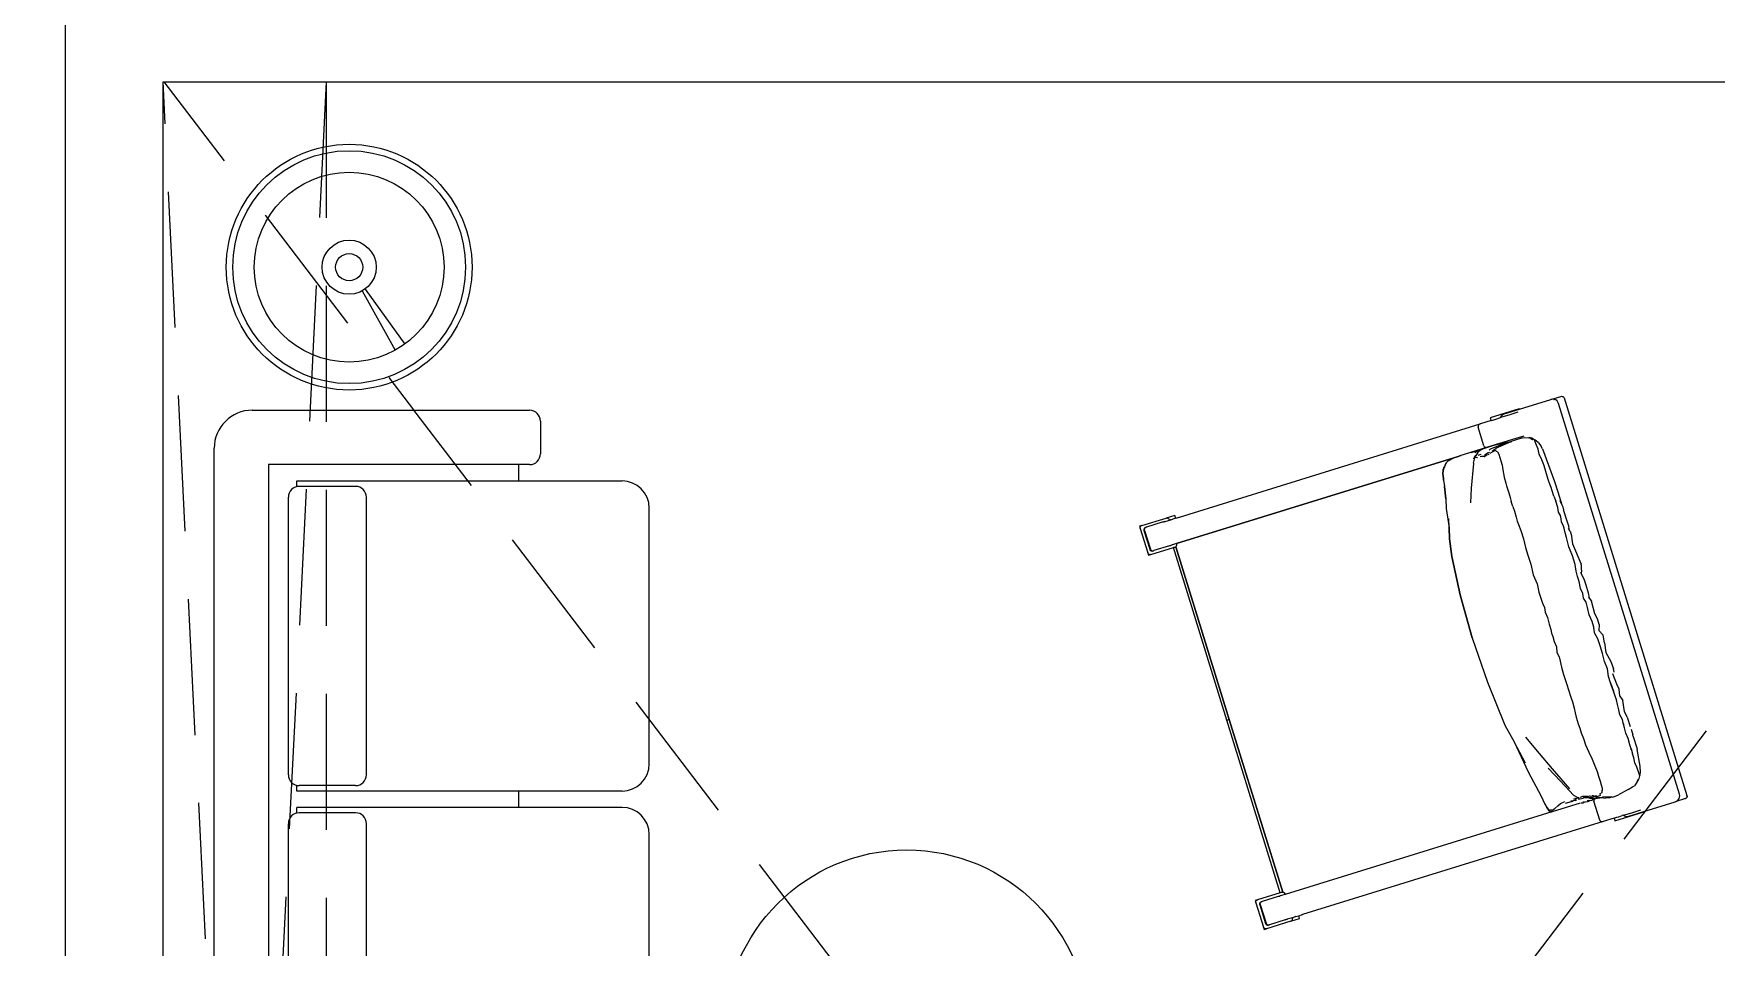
# Model space of a CAD drawing. Header units: metres. Extents: x 231 to 394, y -324 to -29.
# Drawn here: x 282.594 to 285.688, y -66.213 to -64.534 of the extents above; entities that cross this region are included whole.
import ezdxf

# ---------------------------------------------------------------- set-up
doc = ezdxf.new("R2010")
doc.units = ezdxf.units.M
doc.set_wipeout_variables(frame=1)
for name, pattern in [('AR-01-REC$0$DASHED2', [0.375, 0.25, -0.125]), ('DASHED2', [0.375, 0.25, -0.125]), ('HIDDEN', [0.375, 0.25, -0.125])]:
    doc.linetypes.add(name, pattern=pattern)
for name, color, linetype in [('A-PISO', 30, 'Continuous'), ('A-PROY CERRAMIENTOS', 4, 'DASHED2'), ('AR-01-REC$0$A-MUROS', 8, 'Continuous'), ('AR-01-REC$0$A-PROY CERRAMIENTOS', 8, 'AR-01-REC$0$DASHED2'), ('AR-01-REC$0$A-PROY LINTERNILLAS', 8, 'Continuous')]:
    doc.layers.add(name, color=color, linetype=linetype)
doc.layers.add('AR-01-REC$0$A-MUEBLES', color=8, linetype='Continuous', lineweight=0)

msp = doc.modelspace()

# ---------------------------------------------------------------- linework, layer by layer
at = {"layer": 'AR-01-REC$0$A-MUEBLES', "color": 8, "transparency": 33554559}
for p, q in [((283.1983, -65.0068), (283.2588, -65.1158)), ((283.2034, -65.0036), (283.2765, -65.1045)), ((285.3258, -65.2235), (285.2725, -65.24)), ((285.2985, -65.2329), (285.3261, -65.2243)), ((285.3233, -65.2299), (285.3065, -65.2351)), ((285.3261, -65.2243), (285.3258, -65.2235)), ((285.3261, -65.2243), (285.384, -65.2064)), ((285.384, -65.2064), (285.4026, -65.2006)), ((285.3869, -65.2059), (285.384, -65.2064)), ((285.3898, -65.2062), (285.3869, -65.2059)), ((285.3898, -65.2062), (285.3904, -65.2064)), ((285.3931, -65.2073), (285.3904, -65.2064)), ((285.3954, -65.209), (285.3931, -65.2073)), ((285.3972, -65.2112), (285.3954, -65.209)), ((285.3984, -65.2137), (285.3972, -65.2112)), ((285.4026, -65.2006), (285.4038, -65.2005)), ((285.4038, -65.2005), (285.4049, -65.2006)), ((285.4049, -65.2006), (285.4051, -65.2006)), ((285.4051, -65.2006), (285.4062, -65.201)), ((285.4062, -65.201), (285.4071, -65.2017)), ((285.4071, -65.2017), (285.4078, -65.2026)), ((285.4078, -65.2026), (285.4083, -65.2036)), ((284.7011, -65.4225), (285.254, -65.2513)), ((285.2504, -65.2548), (285.2502, -65.256)), ((285.2502, -65.256), (285.2504, -65.2572)), ((285.2509, -65.2537), (285.2504, -65.2548)), ((285.261, -65.2916), (285.2504, -65.2572)), ((285.2517, -65.2527), (285.2509, -65.2537)), ((285.2528, -65.2519), (285.2517, -65.2527)), ((285.254, -65.2513), (285.2528, -65.2519)), ((285.2544, -65.2512), (285.2533, -65.2517)), ((285.2544, -65.2512), (285.254, -65.2513)), ((285.2741, -65.2451), (285.2544, -65.2512)), ((285.2725, -65.24), (285.2741, -65.2451)), ((285.2741, -65.2451), (285.2792, -65.2435)), ((285.2741, -65.2451), (285.2741, -65.2453)), ((285.2792, -65.2435), (285.2827, -65.2425)), ((285.2792, -65.2435), (285.2793, -65.2437)), ((285.2816, -65.243), (285.2827, -65.2425)), ((285.2827, -65.2425), (285.2914, -65.2398)), ((285.2913, -65.24), (285.2914, -65.2398)), ((285.3065, -65.2351), (285.2914, -65.2398)), ((285.2914, -65.2398), (285.2919, -65.2384)), ((285.2919, -65.2384), (285.2936, -65.236)), ((285.2936, -65.236), (285.2958, -65.2341)), ((285.2958, -65.2341), (285.2985, -65.2329)), ((285.2768, -65.2915), (285.2585, -65.2975)), ((285.261, -65.2916), (285.2616, -65.2926)), ((285.3198, -65.2781), (285.2677, -65.2942)), ((285.2729, -65.2974), (285.2935, -65.2894)), ((285.2944, -65.2875), (285.2768, -65.2915)), ((285.2901, -65.2881), (285.2768, -65.2915)), ((285.2827, -65.2958), (285.3126, -65.2832)), ((285.2901, -65.2881), (285.2944, -65.2875)), ((285.2935, -65.2894), (285.3102, -65.284)), ((285.3101, -65.284), (285.2944, -65.2875)), ((285.3102, -65.284), (285.3101, -65.284)), ((285.3102, -65.284), (285.3126, -65.2832)), ((285.3165, -65.2816), (285.3126, -65.2832)), ((285.3319, -65.2769), (285.3165, -65.2816)), ((285.3342, -65.2736), (285.3198, -65.2781)), ((285.3319, -65.2769), (285.3358, -65.2763)), ((285.3358, -65.2763), (285.3431, -65.2769)), ((285.3431, -65.2769), (285.345, -65.2762)), ((285.3475, -65.2779), (285.3431, -65.2769)), ((285.3468, -65.2766), (285.345, -65.2762)), ((285.3494, -65.2775), (285.3468, -65.2766)), ((285.3475, -65.2779), (285.3503, -65.28)), ((285.3509, -65.2781), (285.3494, -65.2775)), ((285.35, -65.2789), (285.3501, -65.279)), ((285.3503, -65.28), (285.3505, -65.2802)), ((285.3504, -65.2801), (285.3505, -65.2802)), ((285.3508, -65.2804), (285.3505, -65.2802)), ((285.3536, -65.2805), (285.3509, -65.2781)), ((285.3536, -65.2805), (285.354, -65.2807)), ((285.3537, -65.2806), (285.3536, -65.2805)), ((285.3552, -65.2845), (285.3537, -65.2806)), ((285.3571, -65.2826), (285.354, -65.2807)), ((285.3576, -65.2902), (285.3552, -65.2845)), ((285.3611, -65.2861), (285.3571, -65.2826)), ((285.3605, -65.2976), (285.3576, -65.2902)), ((285.3611, -65.2861), (285.3654, -65.2914)), ((285.3688, -65.2972), (285.3654, -65.2914)), ((285.2138, -65.3109), (284.6959, -65.4712)), ((285.1895, -65.3272), (285.1917, -65.3228)), ((285.1917, -65.3228), (285.1948, -65.3196)), ((285.2051, -65.314), (285.1948, -65.3196)), ((285.2138, -65.3111), (285.2051, -65.314)), ((285.2138, -65.3111), (285.2166, -65.31)), ((285.2166, -65.31), (285.2138, -65.3109)), ((285.2138, -65.3111), (285.2138, -65.3109)), ((285.2458, -65.301), (285.2166, -65.31)), ((285.2166, -65.31), (285.2189, -65.3092)), ((285.2373, -65.3038), (285.2436, -65.3023)), ((285.2408, -65.3032), (285.2373, -65.3038)), ((285.2408, -65.3032), (285.2389, -65.3038)), ((285.2436, -65.3023), (285.2408, -65.3032)), ((285.2436, -65.3153), (285.2413, -65.3151)), ((285.2417, -65.3237), (285.2445, -65.3136)), ((285.2497, -65.3003), (285.2436, -65.3023)), ((285.2439, -65.3153), (285.2436, -65.3153)), ((285.2437, -65.3128), (285.2438, -65.3126)), ((285.2437, -65.3128), (285.2437, -65.3128)), ((285.2437, -65.3151), (285.2439, -65.3151)), ((285.2437, -65.3157), (285.2439, -65.3153)), ((285.2438, -65.3126), (285.2461, -65.3096)), ((285.2439, -65.3151), (285.2445, -65.3136)), ((285.2439, -65.3153), (285.2439, -65.3151)), ((285.2443, -65.3037), (285.2476, -65.3021)), ((285.2453, -65.3132), (285.2444, -65.3133)), ((285.2453, -65.3132), (285.2445, -65.3136)), ((285.2446, -65.3012), (285.2458, -65.301)), ((285.2482, -65.3131), (285.2453, -65.3132)), ((285.2673, -65.2943), (285.2458, -65.301)), ((285.2458, -65.301), (285.2497, -65.3003)), ((285.2462, -65.3096), (285.2461, -65.3096)), ((285.2463, -65.3093), (285.2462, -65.3096)), ((285.2463, -65.3096), (285.2462, -65.3096)), ((285.2496, -65.304), (285.2463, -65.3093)), ((285.2556, -65.2989), (285.2476, -65.3021)), ((285.2477, -65.3095), (285.2477, -65.3095)), ((285.2482, -65.3131), (285.2491, -65.313)), ((285.2496, -65.304), (285.2514, -65.3011)), ((285.2583, -65.2975), (285.2497, -65.3003)), ((285.2556, -65.3077), (285.2498, -65.3094)), ((285.2514, -65.3011), (285.2556, -65.2989)), ((285.2567, -65.3115), (285.2542, -65.3117)), ((285.2556, -65.2989), (285.2583, -65.2975)), ((285.2571, -65.3114), (285.2567, -65.3115)), ((285.257, -65.3114), (285.2571, -65.3114)), ((285.2578, -65.3114), (285.2571, -65.3114)), ((285.2583, -65.2975), (285.2585, -65.2975)), ((285.2617, -65.311), (285.2585, -65.311)), ((285.2616, -65.2926), (285.2624, -65.2935)), ((285.2617, -65.311), (285.2624, -65.311)), ((285.2624, -65.311), (285.2618, -65.3114)), ((285.2621, -65.3085), (285.2677, -65.3046)), ((285.2624, -65.2935), (285.2634, -65.2942)), ((285.267, -65.3082), (285.2624, -65.311)), ((285.2634, -65.2942), (285.2647, -65.2945)), ((285.2647, -65.2945), (285.266, -65.2946)), ((285.266, -65.2946), (285.2673, -65.2943)), ((285.2665, -65.2944), (285.2677, -65.2942)), ((285.2677, -65.2942), (285.2673, -65.2943)), ((285.2677, -65.3046), (285.2717, -65.3035)), ((285.2682, -65.308), (285.2695, -65.3071)), ((285.2695, -65.3071), (285.2694, -65.3071)), ((285.2695, -65.3071), (285.2704, -65.3066)), ((285.2708, -65.2993), (285.2729, -65.2974)), ((285.2727, -65.3052), (285.2809, -65.3)), ((285.276, -65.3014), (285.2817, -65.2974)), ((285.2814, -65.2999), (285.2809, -65.2997)), ((285.2809, -65.3), (285.2814, -65.2999)), ((285.2816, -65.3001), (285.2814, -65.2999)), ((285.2814, -65.3002), (285.2816, -65.3001)), ((285.2858, -65.3025), (285.2816, -65.3001)), ((285.2817, -65.2974), (285.2838, -65.2966)), ((285.2856, -65.3021), (285.2858, -65.3025)), ((285.2858, -65.3025), (285.2859, -65.3026)), ((285.2858, -65.3026), (285.2859, -65.3026)), ((285.2859, -65.3026), (285.286, -65.3028)), ((285.286, -65.3028), (285.286, -65.3028)), ((285.286, -65.3028), (285.2886, -65.3072)), ((285.2886, -65.3072), (285.2903, -65.3131)), ((285.2903, -65.3131), (285.2922, -65.3191)), ((285.2922, -65.3191), (285.2944, -65.327)), ((285.3627, -65.3067), (285.3605, -65.2976)), ((285.3675, -65.3173), (285.3627, -65.3067)), ((285.3709, -65.3267), (285.3675, -65.3173)), ((285.3688, -65.2972), (285.3906, -65.3571)), ((285.1853, -65.3418), (285.1859, -65.3379)), ((285.1862, -65.3482), (285.1853, -65.3418)), ((285.1865, -65.3332), (285.1859, -65.3379)), ((285.1859, -65.3379), (285.1863, -65.3346)), ((285.1869, -65.3512), (285.1862, -65.3482)), ((285.1865, -65.3332), (285.1884, -65.3299)), ((285.1868, -65.3547), (285.1869, -65.3512)), ((285.1895, -65.3272), (285.1884, -65.3299)), ((285.2416, -65.3243), (285.2376, -65.3691)), ((285.2417, -65.3237), (285.2416, -65.3243)), ((285.2416, -65.3243), (285.2416, -65.3243)), ((285.2944, -65.327), (285.2959, -65.3357)), ((285.2959, -65.3357), (285.2985, -65.3493)), ((285.2985, -65.3493), (285.3015, -65.3603)), ((285.3737, -65.3346), (285.3709, -65.3267)), ((285.3763, -65.3428), (285.3737, -65.3346)), ((285.3794, -65.3534), (285.3763, -65.3428)), ((285.3823, -65.3618), (285.3794, -65.3534)), ((285.1868, -65.3547), (285.1882, -65.3666)), ((285.1907, -65.3892), (285.1882, -65.3666)), ((285.2376, -65.3691), (285.2362, -65.3962)), ((285.3015, -65.3603), (285.3027, -65.3652)), ((285.3027, -65.3652), (285.3045, -65.3708)), ((285.3045, -65.3708), (285.3068, -65.3782)), ((285.3068, -65.3782), (285.3093, -65.3863)), ((285.3847, -65.3681), (285.3823, -65.3618)), ((285.3862, -65.3744), (285.3847, -65.3681)), ((285.3896, -65.3841), (285.3862, -65.3744)), ((285.3896, -65.3841), (285.3932, -65.3935)), ((285.3906, -65.3571), (285.3966, -65.3763)), ((285.3966, -65.3763), (285.4041, -65.4001)), ((285.1907, -65.3892), (285.1913, -65.4065)), ((285.1913, -65.4065), (285.1972, -65.4425)), ((285.3093, -65.3863), (285.3113, -65.3941)), ((285.3141, -65.403), (285.3113, -65.3941)), ((285.3141, -65.403), (285.317, -65.4117)), ((285.317, -65.4117), (285.3204, -65.423)), ((285.3967, -65.4049), (285.3932, -65.3935)), ((285.3979, -65.4137), (285.3967, -65.4049)), ((285.4017, -65.4196), (285.3979, -65.4137)), ((285.4005, -65.3918), (285.4041, -65.4001)), ((285.4041, -65.4001), (285.4058, -65.404)), ((285.4058, -65.404), (285.4071, -65.4095)), ((285.4133, -65.4282), (285.4071, -65.4095)), ((284.632, -65.4382), (284.6277, -65.4395)), ((284.6277, -65.4395), (284.629, -65.4438)), ((284.6288, -65.4427), (284.6289, -65.4415)), ((284.629, -65.4438), (284.6288, -65.4427)), ((284.6289, -65.4415), (284.6293, -65.4404)), ((284.629, -65.4438), (284.6428, -65.4885)), ((284.6293, -65.4404), (284.63, -65.4394)), ((284.63, -65.4394), (284.6309, -65.4387)), ((284.6309, -65.4387), (284.632, -65.4382)), ((284.632, -65.4382), (284.6767, -65.4244)), ((284.6357, -65.4451), (284.6355, -65.4462)), ((284.6355, -65.4462), (284.6357, -65.4474)), ((284.6361, -65.444), (284.6357, -65.4451)), ((284.6359, -65.4461), (284.636, -65.4449)), ((284.6361, -65.4473), (284.6359, -65.4461)), ((284.636, -65.4449), (284.6364, -65.4439)), ((284.6367, -65.443), (284.6361, -65.444)), ((284.6364, -65.4439), (284.6371, -65.4429)), ((284.6376, -65.4423), (284.6367, -65.443)), ((284.6368, -65.4459), (284.6369, -65.4447)), ((284.637, -65.447), (284.6368, -65.4459)), ((284.6369, -65.4447), (284.6373, -65.4436)), ((284.6371, -65.4429), (284.6379, -65.4422)), ((284.6373, -65.4436), (284.6381, -65.4426)), ((284.6387, -65.4418), (284.6376, -65.4423)), ((284.6379, -65.4422), (284.6389, -65.4417)), ((284.6379, -65.4422), (284.639, -65.4418)), ((284.6389, -65.4417), (284.6387, -65.4418)), ((284.6389, -65.4417), (284.6401, -65.4413)), ((284.639, -65.4418), (284.6391, -65.4418)), ((284.6406, -65.4412), (284.6401, -65.4413)), ((284.6695, -65.4322), (284.6406, -65.4412)), ((284.6718, -65.4315), (284.6695, -65.4322)), ((284.6707, -65.432), (284.6695, -65.4322)), ((284.6718, -65.4315), (284.6731, -65.4311)), ((284.6718, -65.4315), (284.673, -65.4313)), ((284.6731, -65.4311), (284.6826, -65.4282)), ((284.6743, -65.4309), (284.6731, -65.4311)), ((284.6926, -65.4194), (284.6767, -65.4244)), ((284.6767, -65.4244), (284.6778, -65.4242)), ((284.6778, -65.4242), (284.679, -65.4243)), ((284.679, -65.4243), (284.6801, -65.4247)), ((284.6801, -65.4247), (284.6811, -65.4254)), ((284.6811, -65.4254), (284.6818, -65.4263)), ((284.6818, -65.4263), (284.6823, -65.4273)), ((284.6826, -65.4282), (284.6823, -65.4273)), ((284.6839, -65.4278), (284.6826, -65.4282)), ((284.6826, -65.4283), (284.6826, -65.4282)), ((284.6828, -65.4283), (284.6839, -65.4278)), ((284.6845, -65.4276), (284.6839, -65.4278)), ((284.6845, -65.4276), (284.689, -65.4262)), ((284.6845, -65.4276), (284.6856, -65.4274)), ((284.6942, -65.4246), (284.689, -65.4262)), ((284.6891, -65.4263), (284.689, -65.4262)), ((284.6942, -65.4246), (284.6926, -65.4194)), ((284.6942, -65.4246), (284.7011, -65.4225)), ((284.6942, -65.4247), (284.6942, -65.4246)), ((284.7, -65.4229), (284.7011, -65.4225)), ((285.1972, -65.4425), (285.1966, -65.4254)), ((285.1978, -65.4624), (285.1972, -65.4425)), ((285.3204, -65.423), (285.3222, -65.4301)), ((285.3222, -65.4301), (285.3243, -65.4362)), ((285.3243, -65.4362), (285.3286, -65.4473)), ((285.4029, -65.4256), (285.4017, -65.4196)), ((285.4039, -65.4316), (285.4029, -65.4256)), ((285.4065, -65.4374), (285.4039, -65.4316)), ((285.4088, -65.4428), (285.4065, -65.4374)), ((285.4097, -65.4493), (285.4088, -65.4428)), ((285.4168, -65.4375), (285.4133, -65.4282)), ((285.4179, -65.446), (285.4163, -65.4437)), ((285.4169, -65.4376), (285.4168, -65.4375)), ((285.4169, -65.4377), (285.4169, -65.4376)), ((285.4179, -65.446), (285.4169, -65.4377)), ((285.4198, -65.4486), (285.4179, -65.446)), ((284.6357, -65.4474), (284.6464, -65.4818)), ((284.6361, -65.4473), (284.6468, -65.4817)), ((284.637, -65.447), (284.6476, -65.4814)), ((284.6828, -65.4752), (284.6539, -65.4842)), ((284.6851, -65.4745), (284.6828, -65.4752)), ((284.6828, -65.4752), (284.6839, -65.4747)), ((284.6851, -65.4745), (284.6862, -65.474)), ((284.6851, -65.4745), (284.6864, -65.4741)), ((284.6959, -65.4712), (284.6864, -65.4741)), ((284.6875, -65.4736), (284.6864, -65.4741)), ((284.6932, -65.4777), (284.6942, -65.4772)), ((284.6942, -65.4772), (284.6944, -65.477)), ((284.6944, -65.477), (284.6951, -65.4764)), ((284.6951, -65.4764), (284.6958, -65.4755)), ((284.6959, -65.4712), (284.6958, -65.471)), ((284.6958, -65.4755), (284.6962, -65.4744)), ((284.6961, -65.472), (284.6959, -65.4712)), ((284.6963, -65.4732), (284.6961, -65.472)), ((284.6962, -65.4744), (284.6963, -65.4732)), ((285.202, -65.4951), (285.1978, -65.4624)), ((285.3286, -65.4473), (285.3336, -65.4623)), ((285.3336, -65.4623), (285.3377, -65.4784)), ((285.4128, -65.4601), (285.4097, -65.4493)), ((285.417, -65.477), (285.4128, -65.4601)), ((285.4239, -65.4938), (285.417, -65.477)), ((285.4198, -65.4486), (285.421, -65.451)), ((285.4215, -65.4541), (285.4206, -65.4511)), ((285.4215, -65.4541), (285.4236, -65.4719)), ((285.4236, -65.4719), (285.4398, -65.5093)), ((284.6428, -65.4885), (284.6442, -65.4928)), ((284.6433, -65.4896), (284.6428, -65.4885)), ((284.6441, -65.4905), (284.6433, -65.4896)), ((284.645, -65.4912), (284.6441, -65.4905)), ((284.6442, -65.4928), (284.6485, -65.4915)), ((284.6461, -65.4916), (284.645, -65.4912)), ((284.6473, -65.4917), (284.6461, -65.4916)), ((284.6464, -65.4818), (284.6469, -65.4829)), ((284.6468, -65.4817), (284.6473, -65.4827)), ((284.6469, -65.4829), (284.6476, -65.4838)), ((284.6473, -65.4827), (284.648, -65.4836)), ((284.6485, -65.4915), (284.6473, -65.4917)), ((284.6476, -65.4814), (284.6481, -65.4825)), ((284.6476, -65.4838), (284.6486, -65.4844)), ((284.648, -65.4836), (284.6489, -65.4843)), ((284.6481, -65.4825), (284.6489, -65.4834)), ((284.6485, -65.4915), (284.6899, -65.4787)), ((284.6486, -65.4844), (284.6497, -65.4848)), ((284.6489, -65.4834), (284.6499, -65.484)), ((284.6489, -65.4843), (284.65, -65.4847)), ((284.6497, -65.4848), (284.6509, -65.4849)), ((284.6499, -65.484), (284.651, -65.4844)), ((284.65, -65.4847), (284.6511, -65.4849)), ((284.6509, -65.4849), (284.652, -65.4848)), ((284.6511, -65.4849), (284.6522, -65.4845)), ((284.6511, -65.4849), (284.6523, -65.4847)), ((284.652, -65.4848), (284.6523, -65.4847)), ((284.6522, -65.4845), (284.6523, -65.4845)), ((284.6523, -65.4847), (284.6534, -65.4843)), ((284.6539, -65.4842), (284.6534, -65.4843)), ((284.6932, -65.4777), (284.6899, -65.4787)), ((284.6899, -65.4787), (284.6899, -65.4785)), ((285.2174, -65.5657), (285.202, -65.4951)), ((285.3377, -65.4784), (285.3417, -65.4925)), ((285.3417, -65.4925), (285.3474, -65.5094)), ((285.4289, -65.5098), (285.4239, -65.4938)), ((285.3474, -65.5094), (285.3515, -65.5288)), ((285.3515, -65.5288), (285.3587, -65.5455)), ((285.4309, -65.5222), (285.4289, -65.5098)), ((285.4333, -65.532), (285.4309, -65.5222)), ((285.436, -65.5412), (285.4333, -65.532)), ((285.4383, -65.5236), (285.44, -65.5267)), ((285.4402, -65.5121), (285.4398, -65.5093)), ((285.4403, -65.5202), (285.44, -65.5267)), ((285.44, -65.5267), (285.4448, -65.5362)), ((285.4403, -65.5202), (285.4402, -65.5121)), ((285.4448, -65.5362), (285.4484, -65.5471)), ((285.2394, -65.6446), (285.2174, -65.5657)), ((285.3587, -65.5455), (285.3621, -65.5604)), ((285.3621, -65.5604), (285.3658, -65.5714)), ((285.4386, -65.554), (285.436, -65.5412)), ((285.4429, -65.563), (285.4386, -65.554)), ((285.4443, -65.5716), (285.4429, -65.563)), ((285.4484, -65.5471), (285.4525, -65.5617)), ((285.4525, -65.5617), (285.4544, -65.5719)), ((285.3658, -65.5714), (285.3689, -65.5805)), ((285.3689, -65.5805), (285.3721, -65.5889)), ((285.3721, -65.5889), (285.3738, -65.5971)), ((285.3738, -65.5971), (285.3778, -65.6069)), ((285.4487, -65.5791), (285.4443, -65.5716)), ((285.4517, -65.5886), (285.4487, -65.5791)), ((285.4544, -65.6023), (285.4517, -65.5886)), ((285.4532, -65.5705), (285.4544, -65.5719)), ((285.4544, -65.5719), (285.4588, -65.5774)), ((285.4647, -65.6004), (285.4588, -65.5774)), ((285.4701, -65.6097), (285.4647, -65.6004)), ((285.3778, -65.6069), (285.381, -65.6191)), ((285.381, -65.6191), (285.3843, -65.629)), ((285.3843, -65.629), (285.3852, -65.636)), ((285.4602, -65.6147), (285.4544, -65.6023)), ((285.4633, -65.625), (285.4602, -65.6147)), ((285.4643, -65.6355), (285.4633, -65.625)), ((285.473, -65.6201), (285.4701, -65.6097)), ((285.473, -65.6201), (285.4722, -65.6309)), ((285.4722, -65.6309), (285.4803, -65.6398)), ((285.3852, -65.636), (285.3879, -65.6422)), ((285.3879, -65.6422), (285.3902, -65.6512)), ((285.3902, -65.6512), (285.3943, -65.6608)), ((285.3943, -65.6608), (285.3953, -65.6713)), ((285.4707, -65.6463), (285.4643, -65.6355)), ((285.4749, -65.6593), (285.4707, -65.6463)), ((285.4788, -65.6734), (285.4749, -65.6593)), ((285.4828, -65.6536), (285.4803, -65.6398)), ((285.4828, -65.6536), (285.4853, -65.6716)), ((285.3953, -65.6713), (285.3992, -65.6792)), ((285.3992, -65.6792), (285.4012, -65.6877)), ((285.4012, -65.6877), (285.4035, -65.6986)), ((285.483, -65.6879), (285.4788, -65.6734)), ((285.488, -65.7015), (285.483, -65.6879)), ((285.4853, -65.6716), (285.4941, -65.688)), ((285.4941, -65.688), (285.499, -65.7014)), ((285.4035, -65.6986), (285.4076, -65.712)), ((285.4076, -65.712), (285.4129, -65.7286)), ((285.4903, -65.7155), (285.488, -65.7015)), ((285.4937, -65.7272), (285.4903, -65.7155)), ((285.5056, -65.7295), (285.4981, -65.7106)), ((285.5002, -65.7078), (285.499, -65.7014)), ((285.4129, -65.7286), (285.4169, -65.7419)), ((285.4169, -65.7419), (285.4199, -65.7516)), ((285.4199, -65.7516), (285.4238, -65.7624)), ((285.4937, -65.7272), (285.499, -65.7427)), ((285.4953, -65.7325), (285.4937, -65.7272)), ((285.499, -65.7427), (285.4953, -65.7325)), ((285.5016, -65.7499), (285.499, -65.7427)), ((285.505, -65.7586), (285.5016, -65.7499)), ((285.5094, -65.7391), (285.5056, -65.7295)), ((285.511, -65.7516), (285.5094, -65.7391)), ((285.511, -65.7516), (285.5163, -65.7598)), ((285.4238, -65.7624), (285.4272, -65.7736)), ((285.4272, -65.7736), (285.4288, -65.7822)), ((285.4288, -65.7822), (285.4306, -65.7901)), ((285.5069, -65.767), (285.505, -65.7586)), ((285.5093, -65.7766), (285.5069, -65.767)), ((285.5109, -65.7863), (285.5093, -65.7766)), ((285.5158, -65.7944), (285.5109, -65.7863)), ((285.5192, -65.7798), (285.5163, -65.7598)), ((285.5243, -65.7901), (285.5192, -65.7798)), ((284.7927, -65.7945), (284.7881, -65.7959)), ((285.4306, -65.7901), (285.4325, -65.7964)), ((285.4325, -65.7964), (285.4345, -65.8028)), ((285.4345, -65.8028), (285.4372, -65.8106)), ((285.4372, -65.8106), (285.4401, -65.8193)), ((285.5169, -65.8011), (285.5158, -65.7944)), ((285.5169, -65.8011), (285.5175, -65.8035)), ((285.517, -65.8016), (285.5169, -65.8011)), ((285.5175, -65.8035), (285.517, -65.8016)), ((285.5193, -65.8101), (285.5175, -65.8035)), ((285.5221, -65.8195), (285.5193, -65.8101)), ((285.5243, -65.7901), (285.5301, -65.8077)), ((285.5316, -65.8126), (285.5347, -65.8228)), ((285.3376, -65.8746), (285.3164, -65.8357)), ((285.3631, -65.8569), (285.3379, -65.8272)), ((285.4401, -65.8193), (285.4438, -65.8293)), ((285.4438, -65.8293), (285.4477, -65.8412)), ((285.4477, -65.8412), (285.4536, -65.8544)), ((285.5265, -65.8296), (285.5221, -65.8195)), ((285.5296, -65.841), (285.5265, -65.8296)), ((285.5317, -65.8488), (285.5296, -65.841)), ((285.5357, -65.826), (285.5347, -65.8228)), ((285.5357, -65.826), (285.542, -65.847)), ((285.542, -65.847), (285.5427, -65.8497)), ((285.3873, -65.8855), (285.3631, -65.8569)), ((285.4536, -65.8544), (285.4598, -65.8674)), ((285.4598, -65.8674), (285.4647, -65.8799)), ((285.5317, -65.8488), (285.5342, -65.8575)), ((285.532, -65.8502), (285.5317, -65.8488)), ((285.5364, -65.865), (285.5342, -65.8575)), ((285.5388, -65.8743), (285.5364, -65.865)), ((285.5421, -65.8825), (285.5388, -65.8743)), ((285.5486, -65.8807), (285.5427, -65.8497)), ((285.3793, -65.8841), (285.4012, -65.9076)), ((285.4191, -65.9218), (285.3873, -65.8855)), ((285.4264, -65.9341), (285.4012, -65.9076)), ((285.4647, -65.8799), (285.4693, -65.8901)), ((285.4693, -65.8901), (285.4718, -65.8988)), ((285.4718, -65.8988), (285.4747, -65.9077)), ((285.4747, -65.9077), (285.4767, -65.9145)), ((285.5416, -65.9108), (285.5435, -65.9093)), ((285.5421, -65.91), (285.5416, -65.9108)), ((285.5453, -65.8909), (285.5421, -65.8825)), ((285.5443, -65.905), (285.5421, -65.91)), ((285.5435, -65.9093), (285.5466, -65.9033)), ((285.5443, -65.9048), (285.5443, -65.905)), ((285.5474, -65.8982), (285.5453, -65.8909)), ((285.5466, -65.9033), (285.5474, -65.8982)), ((285.5477, -65.8974), (285.5474, -65.8982)), ((285.5477, -65.8974), (285.549, -65.8923)), ((285.549, -65.8923), (285.5486, -65.8807)), ((285.4333, -65.9379), (285.4264, -65.9341)), ((285.4265, -65.9412), (285.4289, -65.9401)), ((285.4279, -65.9412), (285.4265, -65.9412)), ((285.4297, -65.9413), (285.4279, -65.9412)), ((285.4289, -65.9401), (285.4281, -65.9401)), ((285.4298, -65.9402), (285.4289, -65.9401)), ((285.4298, -65.9402), (285.4305, -65.9401)), ((285.4299, -65.9405), (285.4305, -65.9401)), ((285.4305, -65.9401), (285.4334, -65.9382)), ((285.4333, -65.9379), (285.434, -65.9379)), ((285.4334, -65.9382), (285.434, -65.9379)), ((285.434, -65.9379), (285.4361, -65.9379)), ((285.4345, -65.9404), (285.4382, -65.9404)), ((285.4381, -65.9373), (285.4406, -65.9367)), ((285.4382, -65.9404), (285.4428, -65.939)), ((285.4422, -65.9363), (285.4406, -65.9367)), ((285.4428, -65.939), (285.4426, -65.9392)), ((285.444, -65.9359), (285.4427, -65.9362)), ((285.4428, -65.939), (285.445, -65.9383)), ((285.4439, -65.9388), (285.445, -65.9383)), ((285.4523, -65.936), (285.444, -65.9359)), ((285.4451, -65.9383), (285.445, -65.9383)), ((285.4451, -65.9383), (285.4491, -65.9381)), ((285.4491, -65.9381), (285.4553, -65.9379)), ((285.4491, -65.9382), (285.4491, -65.9381)), ((285.4523, -65.936), (285.4552, -65.9351)), ((285.4611, -65.9396), (285.455, -65.94)), ((285.4602, -65.941), (285.455, -65.94)), ((285.4551, -65.9351), (285.4552, -65.9351)), ((285.4552, -65.9351), (285.4562, -65.9353)), ((285.4553, -65.9379), (285.4553, -65.938)), ((285.4553, -65.9379), (285.4558, -65.9379)), ((285.4558, -65.9379), (285.4628, -65.9368)), ((285.4562, -65.9353), (285.4602, -65.9348)), ((285.4643, -65.9409), (285.4598, -65.9426)), ((285.462, -65.9351), (285.4602, -65.9348)), ((285.4602, -65.941), (285.4665, -65.9393)), ((285.4611, -65.9396), (285.4665, -65.9393)), ((285.4628, -65.9368), (285.4619, -65.9368)), ((285.462, -65.9351), (285.4631, -65.9351)), ((285.4681, -65.9369), (285.4628, -65.9368)), ((285.4633, -65.9351), (285.4642, -65.9351)), ((285.4638, -65.9415), (285.4633, -65.9426)), ((285.4643, -65.9409), (285.4638, -65.9415)), ((285.4691, -65.9391), (285.4643, -65.9409)), ((285.4658, -65.9351), (285.4666, -65.9351)), ((285.4665, -65.9393), (285.4691, -65.9391)), ((285.4666, -65.9351), (285.4687, -65.9344)), ((285.4741, -65.9388), (285.4668, -65.9388)), ((285.4756, -65.9342), (285.4681, -65.9369)), ((285.4691, -65.9391), (285.4741, -65.9388)), ((285.474, -65.9319), (285.4753, -65.9308)), ((285.4741, -65.9322), (285.4753, -65.9308)), ((285.481, -65.9387), (285.4741, -65.9388)), ((285.4742, -65.9377), (285.481, -65.9387)), ((285.4753, -65.9308), (285.4759, -65.9302)), ((285.4759, -65.9302), (285.476, -65.9301)), ((285.4767, -65.9145), (285.4785, -65.9207)), ((285.4769, -65.9296), (285.4784, -65.9285)), ((285.4785, -65.9207), (285.4787, -65.9243)), ((285.4786, -65.9288), (285.4787, -65.9245)), ((285.4787, -65.9245), (285.4787, -65.9243)), ((285.4787, -65.9245), (285.4787, -65.9252)), ((285.4791, -65.9363), (285.4961, -65.937)), ((285.481, -65.9387), (285.4844, -65.9392)), ((285.4927, -65.9386), (285.4844, -65.9392)), ((285.4961, -65.937), (285.4927, -65.9386)), ((285.4961, -65.937), (285.4983, -65.9371)), ((285.4983, -65.9371), (285.5084, -65.933)), ((285.5261, -65.9234), (285.5084, -65.933)), ((285.5261, -65.9234), (285.5341, -65.9186)), ((285.5341, -65.9186), (285.538, -65.9163)), ((285.5416, -65.9108), (285.538, -65.9163)), ((285.6315, -65.9401), (285.6128, -65.9458)), ((285.6182, -65.9422), (285.6198, -65.9399)), ((285.6198, -65.9399), (285.6208, -65.9373)), ((285.621, -65.9344), (285.6206, -65.9316)), ((285.6208, -65.9373), (285.621, -65.9344)), ((285.6315, -65.9401), (285.6325, -65.9396)), ((285.6325, -65.9396), (285.6334, -65.9388)), ((285.6334, -65.9388), (285.6335, -65.9386)), ((285.6335, -65.9386), (285.6342, -65.9377)), ((285.6342, -65.9377), (285.6345, -65.9367)), ((285.6346, -65.9355), (285.6344, -65.9344)), ((285.6345, -65.9367), (285.6346, -65.9355)), ((285.3722, -65.9491), (285.3764, -65.9562)), ((285.379, -65.9592), (285.3764, -65.9562)), ((285.3804, -65.9622), (285.379, -65.9592)), ((285.3807, -65.9611), (285.379, -65.9592)), ((285.3804, -65.9622), (285.3818, -65.9632)), ((285.3859, -65.9614), (285.3807, -65.9611)), ((285.3818, -65.9632), (285.3843, -65.9636)), ((285.3859, -65.9642), (285.3843, -65.9636)), ((285.3843, -65.9636), (285.3868, -65.964)), ((285.3859, -65.9614), (285.3866, -65.9613)), ((285.3859, -65.9618), (285.3866, -65.9613)), ((285.3859, -65.9642), (285.3868, -65.964)), ((285.3861, -65.9643), (285.3859, -65.9642)), ((285.3866, -65.9613), (285.3914, -65.9583)), ((285.3868, -65.964), (285.4384, -65.948)), ((285.3868, -65.964), (285.3871, -65.964)), ((285.3914, -65.9583), (285.397, -65.9532)), ((285.397, -65.9532), (285.4021, -65.9493)), ((285.4021, -65.9493), (285.4083, -65.9462)), ((285.4092, -65.9458), (285.4083, -65.9462)), ((285.4092, -65.9458), (285.4086, -65.9461)), ((285.4113, -65.9487), (285.4222, -65.9454)), ((285.429, -65.9438), (285.4205, -65.945)), ((285.4222, -65.9454), (285.4251, -65.9448)), ((285.429, -65.9438), (285.4309, -65.9427)), ((285.4292, -65.9438), (285.429, -65.9438)), ((285.4309, -65.9427), (285.4311, -65.9425)), ((285.4413, -65.9486), (285.4396, -65.9483)), ((285.4439, -65.9484), (285.4413, -65.9486)), ((285.4459, -65.9463), (285.443, -65.9463)), ((285.4459, -65.9463), (285.448, -65.9459)), ((285.448, -65.9459), (285.4526, -65.9451)), ((285.4531, -65.9437), (285.4511, -65.9439)), ((285.4526, -65.9451), (285.4566, -65.9438)), ((285.4531, -65.9437), (285.4598, -65.9426)), ((285.4633, -65.9426), (285.4631, -65.9438)), ((285.4631, -65.9438), (285.4633, -65.945)), ((285.4739, -65.9794), (285.4633, -65.945)), ((285.5018, -65.9811), (285.5551, -65.9646)), ((285.5089, -65.9733), (285.5155, -65.9712)), ((285.5154, -65.9711), (285.5155, -65.9712)), ((285.5175, -65.9706), (285.5155, -65.9712)), ((285.5173, -65.9705), (285.5175, -65.9706)), ((285.5175, -65.9706), (285.5327, -65.9659)), ((285.5175, -65.9706), (285.5187, -65.9715)), ((285.5187, -65.9715), (285.5215, -65.9725)), ((285.5215, -65.9725), (285.5244, -65.9728)), ((285.5244, -65.9728), (285.5273, -65.9723)), ((285.5273, -65.9723), (285.5549, -65.9638)), ((285.5327, -65.9659), (285.5495, -65.9607)), ((285.5549, -65.9638), (285.6128, -65.9458)), ((285.5551, -65.9646), (285.5549, -65.9638)), ((285.6128, -65.9458), (285.6155, -65.9446)), ((285.6155, -65.9446), (285.6178, -65.9427)), ((285.6178, -65.9427), (285.6182, -65.9422)), ((285.4802, -65.9821), (284.9272, -66.1533)), ((285.4739, -65.9794), (285.4744, -65.9804)), ((285.4744, -65.9804), (285.4752, -65.9813)), ((285.4752, -65.9813), (285.4763, -65.982)), ((285.4763, -65.982), (285.4775, -65.9823)), ((285.4775, -65.9823), (285.4789, -65.9824)), ((285.4789, -65.9824), (285.4802, -65.9821)), ((285.4793, -65.9823), (285.4805, -65.982)), ((285.4805, -65.982), (285.4802, -65.9821)), ((285.5002, -65.9759), (285.4805, -65.982)), ((285.5002, -65.9759), (285.5054, -65.9744)), ((285.5002, -65.9758), (285.5002, -65.9759)), ((285.5002, -65.9759), (285.5018, -65.9811)), ((285.5054, -65.9744), (285.5089, -65.9733)), ((285.5054, -65.9742), (285.5054, -65.9744)), ((285.5077, -65.9735), (285.5089, -65.9733)), ((284.8448, -66.126), (284.8405, -66.1274)), ((284.8422, -66.1282), (284.8428, -66.1273)), ((284.8428, -66.1273), (284.8437, -66.1265)), ((284.8437, -66.1265), (284.8448, -66.126)), ((284.8863, -66.1132), (284.8448, -66.126)), ((284.8824, -66.1201), (284.8534, -66.129)), ((284.8847, -66.1193), (284.8824, -66.1201)), ((284.8836, -66.1198), (284.8824, -66.1201)), ((284.8847, -66.1193), (284.886, -66.1189)), ((284.8847, -66.1193), (284.8859, -66.1191)), ((284.8954, -66.116), (284.886, -66.1189)), ((284.8871, -66.1187), (284.886, -66.1189)), ((284.8895, -66.1122), (284.8863, -66.1132)), ((284.8863, -66.1133), (284.8863, -66.1132)), ((284.8895, -66.1122), (284.8907, -66.112)), ((284.8907, -66.112), (284.8909, -66.112)), ((284.8909, -66.112), (284.8918, -66.1121)), ((284.8918, -66.1121), (284.8929, -66.1125)), ((284.8929, -66.1125), (284.8939, -66.1132)), ((284.8939, -66.1132), (284.8947, -66.1141)), ((284.8947, -66.1141), (284.8951, -66.1152)), ((284.8954, -66.116), (284.8951, -66.1152)), ((284.8955, -66.1162), (284.8954, -66.116)), ((284.8405, -66.1274), (284.8418, -66.1317)), ((284.8416, -66.1305), (284.8418, -66.1293)), ((284.8418, -66.1317), (284.8416, -66.1305)), ((284.8418, -66.1293), (284.8422, -66.1282)), ((284.8418, -66.1317), (284.8557, -66.1763)), ((284.8485, -66.1329), (284.8484, -66.1341)), ((284.8484, -66.1341), (284.8486, -66.1352)), ((284.8489, -66.1318), (284.8485, -66.1329)), ((284.8486, -66.1352), (284.8592, -66.1696)), ((284.8488, -66.1339), (284.8489, -66.1328)), ((284.849, -66.1351), (284.8488, -66.1339)), ((284.8496, -66.1308), (284.8489, -66.1318)), ((284.8489, -66.1328), (284.8493, -66.1317)), ((284.849, -66.1351), (284.8596, -66.1695)), ((284.8493, -66.1317), (284.8499, -66.1307)), ((284.8505, -66.1301), (284.8496, -66.1308)), ((284.8496, -66.1337), (284.8498, -66.1325)), ((284.8498, -66.1348), (284.8496, -66.1337)), ((284.8498, -66.1325), (284.8502, -66.1314)), ((284.8498, -66.1348), (284.8605, -66.1692)), ((284.8499, -66.1307), (284.8508, -66.13)), ((284.8502, -66.1314), (284.8509, -66.1304)), ((284.8516, -66.1296), (284.8505, -66.1301)), ((284.8508, -66.13), (284.8518, -66.1295)), ((284.8508, -66.13), (284.8519, -66.1297)), ((284.8518, -66.1295), (284.8516, -66.1296)), ((284.8518, -66.1295), (284.853, -66.1291)), ((284.8519, -66.1297), (284.8519, -66.1296)), ((284.8534, -66.129), (284.853, -66.1291)), ((284.9152, -66.157), (284.9106, -66.1584)), ((284.9106, -66.1584), (284.9117, -66.1579)), ((284.9152, -66.157), (284.9151, -66.1569)), ((284.9152, -66.157), (284.9203, -66.1554)), ((284.9203, -66.1554), (284.9272, -66.1533)), ((284.9203, -66.1554), (284.9203, -66.1553)), ((284.9219, -66.1606), (284.9203, -66.1554)), ((284.9272, -66.1533), (284.9261, -66.1535)), ((284.8557, -66.1763), (284.857, -66.1806)), ((284.8562, -66.1774), (284.8557, -66.1763)), ((284.8569, -66.1783), (284.8562, -66.1774)), ((284.8579, -66.179), (284.8569, -66.1783)), ((284.857, -66.1806), (284.8613, -66.1793)), ((284.859, -66.1794), (284.8579, -66.179)), ((284.8602, -66.1795), (284.859, -66.1794)), ((284.8592, -66.1696), (284.8597, -66.1707)), ((284.8596, -66.1695), (284.8601, -66.1705)), ((284.8597, -66.1707), (284.8605, -66.1716)), ((284.8601, -66.1705), (284.8609, -66.1715)), ((284.8613, -66.1793), (284.8602, -66.1795)), ((284.8605, -66.1692), (284.861, -66.1703)), ((284.8605, -66.1716), (284.8614, -66.1723)), ((284.8609, -66.1715), (284.8618, -66.1721)), ((284.861, -66.1703), (284.8617, -66.1712)), ((284.906, -66.1655), (284.8613, -66.1793)), ((284.8614, -66.1723), (284.8625, -66.1727)), ((284.8617, -66.1712), (284.8627, -66.1719)), ((284.8618, -66.1721), (284.8629, -66.1726)), ((284.8625, -66.1727), (284.8637, -66.1728)), ((284.8627, -66.1719), (284.8639, -66.1723)), ((284.8629, -66.1726), (284.864, -66.1727)), ((284.8637, -66.1728), (284.8649, -66.1726)), ((284.864, -66.1727), (284.8651, -66.1723)), ((284.864, -66.1727), (284.8651, -66.1725)), ((284.8649, -66.1726), (284.8651, -66.1725)), ((284.8651, -66.1725), (284.8663, -66.1721)), ((284.8651, -66.1723), (284.8652, -66.1723)), ((284.8667, -66.172), (284.8663, -66.1721)), ((284.8957, -66.163), (284.8667, -66.172)), ((284.898, -66.1623), (284.8957, -66.163)), ((284.8957, -66.163), (284.8968, -66.1625)), ((284.898, -66.1623), (284.8991, -66.1618)), ((284.898, -66.1623), (284.8993, -66.1619)), ((284.9087, -66.159), (284.8993, -66.1619)), ((284.9003, -66.1614), (284.8993, -66.1619)), ((284.906, -66.1655), (284.9219, -66.1606)), ((284.906, -66.1655), (284.9071, -66.165)), ((284.9071, -66.165), (284.908, -66.1642)), ((284.908, -66.1642), (284.9087, -66.1633)), ((284.9087, -66.159), (284.9101, -66.1586)), ((284.9087, -66.159), (284.9087, -66.1589)), ((284.909, -66.1599), (284.9087, -66.159)), ((284.9087, -66.1633), (284.9091, -66.1622)), ((284.9089, -66.1588), (284.9101, -66.1586)), ((284.9092, -66.161), (284.909, -66.1599)), ((284.9091, -66.1622), (284.9092, -66.161)), ((284.9101, -66.1586), (284.9106, -66.1584))]:
    msp.add_line(p, q, dxfattribs=at)
for centre, radius in [((283.1742, -64.9632), 0.2259), ((283.1742, -64.9632), 0.2141), ((283.1742, -64.9632), 0.1745), ((283.1742, -64.9632), 0.0498), ((283.1742, -64.9632), 0.0249), ((284.1995, -66.3698), 0.3354)]:
    msp.add_circle(centre, radius, dxfattribs=at)
for points, invisible_edges in [([(285.4026, -65.2006), (285.4026, -65.2006), (285.4062, -65.201), (285.384, -65.2064)], 6), ([(285.384, -65.2064), (285.384, -65.2064), (285.4062, -65.201), (285.4071, -65.2017)], 11), ([(285.384, -65.2064), (285.384, -65.2064), (285.4071, -65.2017), (285.3869, -65.2059)], 6), ([(285.3869, -65.2059), (285.3869, -65.2059), (285.4071, -65.2017), (285.4078, -65.2026)], 11), ([(285.3869, -65.2059), (285.3869, -65.2059), (285.4078, -65.2026), (285.4083, -65.2036)], 11), ([(285.4083, -65.2036), (285.4083, -65.2036), (285.3898, -65.2062), (285.3869, -65.2059)], 11), ([(285.3898, -65.2062), (285.3898, -65.2062), (285.4083, -65.2036), (285.3904, -65.2064)], 6), ([(285.3904, -65.2064), (285.3904, -65.2064), (285.4083, -65.2036), (285.3931, -65.2073)], 6), ([(285.3931, -65.2073), (285.3931, -65.2073), (285.4083, -65.2036), (285.3954, -65.209)], 6), ([(285.3954, -65.209), (285.3954, -65.209), (285.4083, -65.2036), (285.3972, -65.2112)], 6), ([(285.3972, -65.2112), (285.3972, -65.2112), (285.4083, -65.2036), (285.3984, -65.2137)], 6), ([(285.3984, -65.2137), (285.3984, -65.2137), (285.4083, -65.2036), (285.6344, -65.9344)], 11), ([(285.3984, -65.2137), (285.3984, -65.2137), (285.6344, -65.9344), (285.6206, -65.9316)], 6), ([(285.4049, -65.2006), (285.4049, -65.2006), (285.4026, -65.2006), (285.4038, -65.2005)], 2), ([(285.4026, -65.2006), (285.4026, -65.2006), (285.4049, -65.2006), (285.4051, -65.2006)], 11), ([(285.4026, -65.2006), (285.4026, -65.2006), (285.4051, -65.2006), (285.4062, -65.201)], 11), ([(285.2138, -65.3111), (285.2138, -65.3111), (284.6959, -65.4712), (285.2138, -65.3109)], 2), ([(284.6959, -65.4712), (284.6959, -65.4712), (285.2138, -65.3111), (285.2051, -65.314)], 11), ([(284.6959, -65.4712), (284.6959, -65.4712), (285.2051, -65.314), (285.1948, -65.3196)], 11), ([(284.6959, -65.4712), (284.6959, -65.4712), (285.1948, -65.3196), (285.1917, -65.3228)], 11), ([(284.6959, -65.4712), (284.6959, -65.4712), (285.1917, -65.3228), (285.1895, -65.3272)], 11), ([(284.6959, -65.4712), (284.6959, -65.4712), (285.1895, -65.3272), (285.1884, -65.3299)], 11), ([(284.6959, -65.4712), (284.6959, -65.4712), (285.1884, -65.3299), (285.1865, -65.3332)], 11), ([(284.6959, -65.4712), (284.6959, -65.4712), (285.1865, -65.3332), (285.1859, -65.3379)], 11), ([(284.6959, -65.4712), (284.6959, -65.4712), (285.1859, -65.3379), (285.1853, -65.3418)], 11), ([(284.6959, -65.4712), (284.6959, -65.4712), (285.1853, -65.3418), (285.1862, -65.3482)], 11), ([(284.6959, -65.4712), (284.6959, -65.4712), (285.1862, -65.3482), (285.1869, -65.3512)], 11), ([(284.6959, -65.4712), (284.6959, -65.4712), (285.1869, -65.3512), (285.1868, -65.3547)], 11), ([(284.6959, -65.4712), (284.6959, -65.4712), (285.1868, -65.3547), (285.1882, -65.3666)], 11), ([(284.6959, -65.4712), (284.6959, -65.4712), (285.1882, -65.3666), (285.1907, -65.3892)], 11), ([(284.6959, -65.4712), (284.6959, -65.4712), (285.1907, -65.3892), (285.1913, -65.4065)], 11), ([(284.6959, -65.4712), (284.6959, -65.4712), (285.1913, -65.4065), (285.1972, -65.4425)], 11), ([(284.6959, -65.4712), (284.6959, -65.4712), (285.1972, -65.4425), (285.1978, -65.4624)], 11), ([(284.6942, -65.4772), (284.6942, -65.4772), (284.7927, -65.7945), (284.6932, -65.4777)], 6), ([(284.7927, -65.7945), (284.7927, -65.7945), (284.6942, -65.4772), (284.6944, -65.477)], 2), ([(284.6951, -65.4764), (284.6951, -65.4764), (285.202, -65.4951), (284.6944, -65.477)], 6), ([(284.6944, -65.477), (284.6944, -65.477), (285.202, -65.4951), (284.7927, -65.7945)], 6), ([(284.6958, -65.4755), (284.6958, -65.4755), (285.202, -65.4951), (284.6951, -65.4764)], 6), ([(284.6962, -65.4744), (284.6962, -65.4744), (285.202, -65.4951), (284.6958, -65.4755)], 6), ([(284.6959, -65.4712), (284.6959, -65.4712), (285.1978, -65.4624), (285.202, -65.4951)], 11), ([(284.6959, -65.4712), (284.6959, -65.4712), (285.202, -65.4951), (284.6961, -65.472)], 6), ([(284.6961, -65.472), (284.6961, -65.472), (285.202, -65.4951), (284.6963, -65.4732)], 6), ([(284.6963, -65.4732), (284.6963, -65.4732), (285.202, -65.4951), (284.6962, -65.4744)], 6), ([(284.6932, -65.4777), (284.6932, -65.4777), (284.7927, -65.7945), (284.6899, -65.4787)], 6), ([(284.6899, -65.4787), (284.6899, -65.4787), (284.7927, -65.7945), (284.7881, -65.7959)], 2), ([(284.7927, -65.7945), (284.7927, -65.7945), (285.202, -65.4951), (285.2174, -65.5657)], 11), ([(284.7927, -65.7945), (284.7927, -65.7945), (285.2174, -65.5657), (285.2394, -65.6446)], 11), ([(284.7927, -65.7945), (284.7927, -65.7945), (285.2394, -65.6446), (285.2675, -65.7259)], 11), ([(284.7927, -65.7945), (284.7927, -65.7945), (285.2675, -65.7259), (285.2997, -65.8051)], 11), ([(284.8909, -66.112), (284.8909, -66.112), (284.7881, -65.7959), (284.7927, -65.7945)], 2), ([(284.7881, -65.7959), (284.7881, -65.7959), (284.8909, -66.112), (284.8907, -66.112)], 11), ([(284.7881, -65.7959), (284.7881, -65.7959), (284.8895, -66.1122), (284.8863, -66.1132)], 2), ([(284.8895, -66.1122), (284.8895, -66.1122), (284.7881, -65.7959), (284.8907, -66.112)], 6), ([(284.7927, -65.7945), (284.7927, -65.7945), (285.2997, -65.8051), (284.8909, -66.112)], 6), ([(284.8909, -66.112), (284.8909, -66.112), (285.2997, -65.8051), (285.3164, -65.8357)], 11), ([(284.8909, -66.112), (284.8909, -66.112), (285.3164, -65.8357), (285.3425, -65.891)], 11), ([(284.8909, -66.112), (284.8909, -66.112), (285.3425, -65.891), (285.3662, -65.9354)], 11), ([(284.8909, -66.112), (284.8909, -66.112), (285.3662, -65.9354), (285.3722, -65.9491)], 11), ([(285.6155, -65.9446), (285.6155, -65.9446), (285.6315, -65.9401), (285.6128, -65.9458)], 2), ([(285.6178, -65.9427), (285.6178, -65.9427), (285.6315, -65.9401), (285.6155, -65.9446)], 6), ([(285.6182, -65.9422), (285.6182, -65.9422), (285.6315, -65.9401), (285.6178, -65.9427)], 6), ([(285.6198, -65.9399), (285.6198, -65.9399), (285.6315, -65.9401), (285.6182, -65.9422)], 6), ([(285.6208, -65.9373), (285.6208, -65.9373), (285.6342, -65.9377), (285.6198, -65.9399)], 6), ([(285.6198, -65.9399), (285.6198, -65.9399), (285.6342, -65.9377), (285.6335, -65.9386)], 11), ([(285.6198, -65.9399), (285.6198, -65.9399), (285.6335, -65.9386), (285.6334, -65.9388)], 11), ([(285.6198, -65.9399), (285.6198, -65.9399), (285.6334, -65.9388), (285.6325, -65.9396)], 11), ([(285.6198, -65.9399), (285.6198, -65.9399), (285.6325, -65.9396), (285.6315, -65.9401)], 11), ([(285.6206, -65.9316), (285.6206, -65.9316), (285.6344, -65.9344), (285.621, -65.9344)], 6), ([(285.621, -65.9344), (285.621, -65.9344), (285.6346, -65.9355), (285.6208, -65.9373)], 6), ([(285.6208, -65.9373), (285.6208, -65.9373), (285.6346, -65.9355), (285.6345, -65.9367)], 11), ([(285.6208, -65.9373), (285.6208, -65.9373), (285.6345, -65.9367), (285.6342, -65.9377)], 11), ([(285.621, -65.9344), (285.621, -65.9344), (285.6344, -65.9344), (285.6346, -65.9355)], 11), ([(284.8909, -66.112), (284.8909, -66.112), (285.3722, -65.9491), (285.3764, -65.9562)], 11), ([(284.8909, -66.112), (284.8909, -66.112), (285.3764, -65.9562), (285.379, -65.9592)], 11), ([(284.8909, -66.112), (284.8909, -66.112), (285.379, -65.9592), (285.3804, -65.9622)], 11), ([(284.8909, -66.112), (284.8909, -66.112), (285.3804, -65.9622), (285.3818, -65.9632)], 11), ([(284.8909, -66.112), (284.8909, -66.112), (285.3818, -65.9632), (285.3843, -65.9636)], 11), ([(284.8909, -66.112), (284.8909, -66.112), (285.3843, -65.9636), (285.3859, -65.9642)], 11), ([(284.8909, -66.112), (284.8909, -66.112), (285.3859, -65.9642), (284.8918, -66.1121)], 6), ([(284.8918, -66.1121), (284.8918, -66.1121), (285.3859, -65.9642), (284.8929, -66.1125)], 6), ([(284.8929, -66.1125), (284.8929, -66.1125), (285.3859, -65.9642), (284.8939, -66.1132)], 6), ([(284.8939, -66.1132), (284.8939, -66.1132), (285.3859, -65.9642), (284.8947, -66.1141)], 6), ([(284.8947, -66.1141), (284.8947, -66.1141), (285.3859, -65.9642), (284.8951, -66.1152)], 6), ([(284.8951, -66.1152), (284.8951, -66.1152), (285.3859, -65.9642), (284.8954, -66.116)], 2)]:
    msp.add_3dface(points, dxfattribs=dict(at, invisible_edges=invisible_edges))
msp.add_3dface([(285.2138, -65.3111), (285.2138, -65.3111), (285.2138, -65.3109), (285.2166, -65.31)], dxfattribs=at)

# ---------------------------------------------------------------- wipeouts: each hides what was drawn before it
at = {"color": 8, "transparency": 33554559}
msp.add_wipeout([(283.5259, -65.2434), (283.5245, -65.3137), (283.5202, -65.3202), (283.5108, -65.3255), (283.486, -65.3261), (283.486, -65.3561), (283.676, -65.3561), (283.692, -65.3587), (283.7055, -65.3657), (283.7198, -65.3819), (283.7254, -65.3981), (283.726, -65.408), (283.7256, -65.883), (283.7191, -65.9015), (283.7039, -65.9176), (283.6881, -65.9246), (283.6672, -65.9261), (283.486, -65.9261), (283.486, -65.9561), (283.676, -65.9561), (283.6927, -65.9589), (283.7051, -65.9654), (283.7159, -65.9758), (283.7248, -65.9951), (283.726, -66.0061), (283.7255, -66.4831), (283.7163, -66.5057), (283.7008, -66.5195), (283.6791, -66.526), (283.486, -66.5261), (283.486, -66.5561), (283.676, -66.5561), (283.692, -66.5587), (283.7114, -66.5707), (283.7234, -66.5901), (283.726, -66.6105), (283.7256, -67.0827), (283.7173, -67.1044), (283.7016, -67.119), (283.676, -67.1261), (283.486, -67.1261), (283.486, -67.1522), (283.486, -67.1561), (283.5062, -67.1552), (283.5117, -67.1569), (283.5175, -67.1597), (283.5215, -67.1633), (283.5246, -67.1686), (283.526, -67.1761), (283.5258, -67.2388), (283.5226, -67.2473), (283.5185, -67.2517), (283.5136, -67.2546), (283.506, -67.2561), (282.996, -67.2561), (282.9749, -67.2528), (282.9513, -67.2399), (282.9342, -67.2189), (282.9262, -67.1912), (282.926, -65.3047), (282.9285, -65.2778), (282.9415, -65.2522), (282.9624, -65.2347), (282.996, -65.2261), (283.3122, -65.2261), (283.506, -65.2261), (283.5152, -65.2283), (283.5218, -65.2338), (283.5245, -65.2385)], dxfattribs=at).dxf.layer = 'AR-01-REC$0$A-MUEBLES'

# ---------------------------------------------------------------- next in the draw order: linework, layer by layer
at = {"layer": 'A-PISO', "ltscale": 100}
msp.add_circle((268.4684, -66.1867), 37.5515, dxfattribs=at)
at = {"layer": 'A-PROY CERRAMIENTOS', "color": 8}
msp.add_lwpolyline([(282.8319, -64.6223), (286.5786, -64.6223), (286.5786, -69.5423), (285.552, -69.5423), (285.552, -70.6923)], dxfattribs=at)
at = {"layer": 'AR-01-REC$0$A-MUEBLES', "color": 8, "transparency": 33554559}
for p, q in [((282.996, -65.2261), (283.506, -65.2261)), ((283.526, -65.2461), (283.526, -65.3061)), ((282.926, -67.1861), (282.926, -65.2961)), ((283.506, -65.3261), (283.026, -65.3261)), ((283.026, -65.3261), (283.026, -67.1561)), ((283.486, -65.3561), (283.486, -65.3261)), ((283.0782, -65.3561), (283.676, -65.3561)), ((283.0782, -65.3665), (283.0782, -65.3561)), ((283.186, -65.3661), (283.0824, -65.3661)), ((283.0624, -65.8961), (283.0624, -65.3861)), ((283.206, -65.8961), (283.206, -65.3861)), ((283.726, -65.8761), (283.726, -65.4061)), ((283.0782, -65.9261), (283.0782, -65.9156)), ((283.676, -65.9261), (283.0782, -65.9261)), ((283.186, -65.9161), (283.0824, -65.9161)), ((283.486, -65.9561), (283.486, -65.9261)), ((283.676, -65.9561), (283.0782, -65.9561)), ((283.0782, -65.9665), (283.0782, -65.9561)), ((283.186, -65.9661), (283.0824, -65.9661)), ((283.0624, -66.4961), (283.0624, -65.9861)), ((283.206, -66.4961), (283.206, -65.9861)), ((283.726, -66.4761), (283.726, -66.0061))]:
    msp.add_line(p, q, dxfattribs=at)
for centre, radius, start, end in [((282.996, -65.2961), 0.07, 90, 180), ((283.506, -65.2461), 0.02, 0, 90), ((283.506, -65.3061), 0.02, 270, 0), ((283.0824, -65.3861), 0.02, 90, 180), ((283.186, -65.3861), 0.02, 0, 90), ((283.676, -65.4061), 0.05, 0, 90), ((283.676, -65.8761), 0.05, 270, 0), ((283.0824, -65.8961), 0.02, 180, 270), ((283.186, -65.8961), 0.02, 270, 0), ((283.0824, -65.9861), 0.02, 90, 180), ((283.186, -65.9861), 0.02, 0, 90), ((283.676, -66.0061), 0.05, 0, 90)]:
    msp.add_arc(centre, radius, start, end, dxfattribs=at)
at = {"layer": 'AR-01-REC$0$A-MUROS', "linetype": 'Continuous'}
msp.add_lwpolyline([(286.9819, -64.4423), (282.8319, -64.4423), (282.8319, -60.7323), (283.1019, -60.7323), (283.1019, -60.5523), (282.6519, -60.5523), (282.6519, -70.8723), (285.5519, -70.8723), (285.5519, -70.6923), (282.8319, -70.6923), (282.8319, -64.6223), (286.9819, -64.6223)], close=True, dxfattribs=at)
at = {"layer": 'AR-01-REC$0$A-PROY CERRAMIENTOS'}
for p, q in [((286.5786, -64.6223), (282.8319, -69.5423)), ((286.5786, -69.5423), (282.8339, -64.6223))]:
    msp.add_line(p, q, dxfattribs=at)
at = {"layer": 'AR-01-REC$0$A-PROY LINTERNILLAS', "linetype": 'HIDDEN'}
for points in [[(283.132, -70.6923), (282.8319, -64.6223)], [(283.132, -64.6223), (282.8319, -70.6923)], [(282.832, -64.6223), (283.132, -64.6223), (283.132, -70.6923), (282.8319, -70.6923)]]:
    msp.add_lwpolyline(points, dxfattribs=at)

doc.saveas('drawing.dxf')
